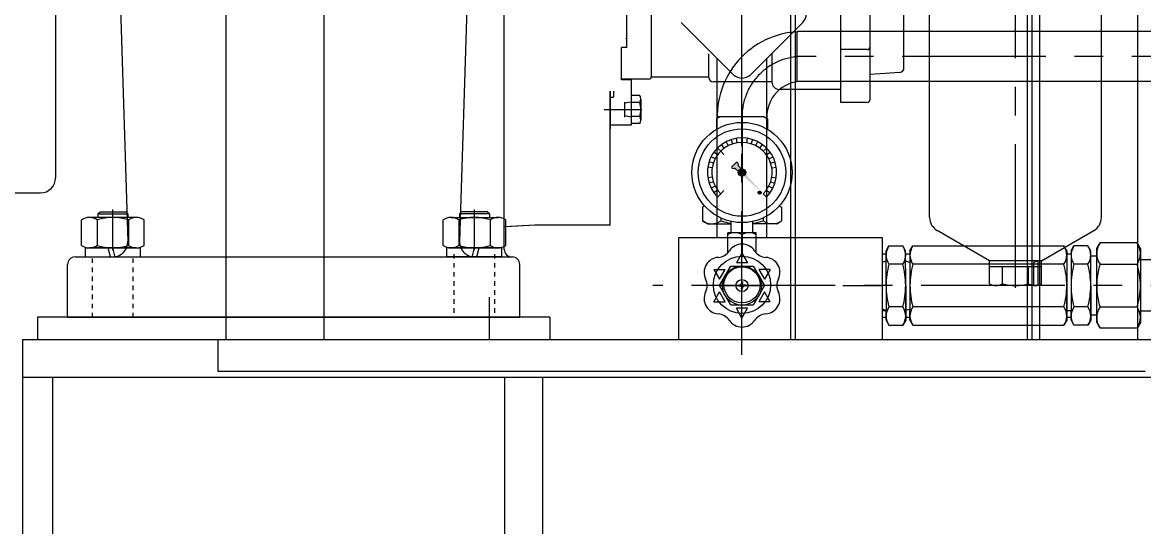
# Model space of a CAD drawing. Header units: inches. Extents: x 0 to 22015, y 0 to 16774.
# Drawn here: x 17826 to 18570, y 9723 to 10057 of the extents above; entities that cross this region are included whole.
import ezdxf

# ---------------------------------------------------------------- set-up
doc = ezdxf.new("R2010")
doc.units = ezdxf.units.IN
doc.header["$MEASUREMENT"] = 0
doc.linetypes.add('CENTER', pattern=[50.8, 31.75, -6.35, 6.35, -6.35])
doc.linetypes.add('EB_DASH', pattern=[6, 3, -3])
doc.layers.get('Defpoints').update_dxf_attribs({"lineweight": 5})
for name, color, linetype, lineweight in [('CAXA0', 7, 'Continuous', 5), ('CAXA1', 5, 'CENTER', 5), ('CAXA2', 6, 'EB_DASH', 5)]:
    doc.layers.add(name, color=color, linetype=linetype, lineweight=lineweight)
doc.styles.add('Roman', font='arial.ttf')
doc.styles.get("Standard").update_dxf_attribs({"font": 'arial.ttf'})
doc.dimstyles.new('ISO-25', dxfattribs={"dimscale": 30, "dimtxt": 1.5, "dimasz": 1.5, "dimexe": 2, "dimexo": 2, "dimtad": 1, "dimtih": 1, "dimtoh": 1, "dimdec": 1, "dimlfac": 0.03937, "dimdsep": 46, "dimtxsty": 'Standard', "dimcen": 2.5, "dimclrd": 7, "dimclre": 7, "dimclrt": 7, "dimadec": 0, "dimazin": 0, "dimtfac": 1, "dimtdec": 1, "dimtmove": 0, "dimatfit": 3, "dimfxl": 1, "dimlwd": 5, "dimlwe": 5, "dimarcsym": 0})

# ---------------------------------------------------------------- blocks, each defined once
blk = doc.blocks.new('*D36')
at = {"color": 7, "linetype": 'Continuous', "lineweight": 5, "transparency": 16777216}
for p, q in [((19915.56, 9935.03), (19915.56, 8573.29)), ((15713.06, 9702.54), (15713.06, 8573.29)), ((15758.06, 8633.29), (19870.56, 8633.29))]:
    blk.add_line(p, q, dxfattribs=at)
at = {"color": 7, "transparency": 16777216}
for points in [[(15758.06, 8640.79), (15758.06, 8625.79), (15713.06, 8633.29)], [(19870.56, 8640.79), (19870.56, 8625.79), (19915.56, 8633.29)]]:
    blk.add_solid(points, dxfattribs=at)
at = {"layer": 'Defpoints', "color": 0, "transparency": 16777216}
for p in [(19915.56, 9995.03), (15713.06, 9762.54), (19915.56, 8633.29)]:
    blk.add_point(p, dxfattribs=at)
at = {"color": 7, "lineweight": 5, "transparency": 16777216, "insert": (17810.16, 8734.54), "char_height": 165, "attachment_point": 5, "style": 'Roman'}
blk.add_mtext('B', dxfattribs=at)

msp = doc.modelspace()

# ---------------------------------------------------------------- hatches: boundary and pattern name
at = {"layer": 'CAXA0', "linetype": 'Continuous', "lineweight": 5}
h = msp.add_hatch(color=7, dxfattribs=at)
h.paths.add_polyline_path([(18317.19, 9943.66), (18315.48, 9945.19), (18315.44, 9945.23), (18315.4, 9945.27), (18303.97, 9955.48), (18304.42, 9955.71), (18304.82, 9956.04), (18305.14, 9956.44), (18305.38, 9956.89)], flags=0)
h.paths.add_polyline_path([(18300.64, 9958.45), (18300.79, 9958.86), (18301, 9959.24), (18301.28, 9959.57), (18301.62, 9959.85), (18302, 9960.07), (18302.41, 9960.22), (18300.65, 9962.19), (18300.48, 9962.44), (18300.4, 9962.73), (18300.24, 9964), (18300.23, 9964.08), (18300.2, 9964.16), (18300.16, 9964.23), (18300.1, 9964.29), (18299.87, 9964.52), (18299.79, 9964.59), (18299.71, 9964.63), (18299.61, 9964.66), (18299.52, 9964.67), (18299.42, 9964.66), (18299.33, 9964.63), (18299.24, 9964.59), (18299.16, 9964.52), (18296.33, 9961.69), (18296.27, 9961.62), (18296.23, 9961.53), (18296.2, 9961.44), (18296.19, 9961.34), (18296.2, 9961.24), (18296.23, 9961.15), (18296.27, 9961.06), (18296.33, 9960.99), (18296.57, 9960.76), (18296.63, 9960.7), (18296.7, 9960.66), (18296.78, 9960.63), (18296.86, 9960.61), (18298.13, 9960.46), (18298.42, 9960.37), (18298.67, 9960.21)], flags=0)
msp.add_hatch(color=7, dxfattribs=at).paths.add_polyline_path([(18305.38, 9956.89), (18305.14, 9956.44), (18304.82, 9956.04), (18304.42, 9955.71), (18303.97, 9955.48), (18303.59, 9955.36), (18303.2, 9955.31), (18302.81, 9955.32), (18302.42, 9955.39), (18302.05, 9955.52), (18301.7, 9955.7), (18301.39, 9955.94), (18301.12, 9956.23), (18300.89, 9956.55), (18300.72, 9956.9), (18300.61, 9957.28), (18300.56, 9957.67), (18300.57, 9958.06), (18300.64, 9958.45), (18300.79, 9958.86), (18301, 9959.24), (18301.28, 9959.57), (18301.62, 9959.85), (18302, 9960.07), (18302.41, 9960.22), (18302.79, 9960.29), (18303.19, 9960.3), (18303.58, 9960.25), (18303.95, 9960.14), (18304.31, 9959.97), (18304.63, 9959.74), (18304.92, 9959.47), (18305.16, 9959.16), (18305.34, 9958.81), (18305.47, 9958.44), (18305.54, 9958.05), (18305.55, 9957.66), (18305.49, 9957.27)], flags=0)

# ---------------------------------------------------------------- linework, layer by layer
at = {"color": 7, "lineweight": 5}
for p, q in [((17875.61, 9930.3), (17875.61, 9928.01)), ((17895.61, 9930.3), (17895.61, 9928.01)), ((18115.5, 9930.3), (18115.5, 9928.01)), ((18135.5, 9930.3), (18135.5, 9928.01)), ((18540.64, 9896.95), (18565.27, 9896.95)), ((18540.64, 9868.65), (18565.27, 9868.65))]:
    msp.add_line(p, q, dxfattribs=at)
at = {"layer": 'CAXA0', "color": 7, "linetype": 'Continuous', "lineweight": 5}
for p, q in [((17960.55, 10446.8), (17960.55, 9846.81)), ((18025.55, 10446.8), (18025.55, 9846.81)), ((18500.55, 10446.8), (18500.55, 9846.81)), ((18565.55, 10446.8), (18565.55, 9846.81)), ((18495.55, 9846.81), (18495.55, 10314.08)), ((18492.55, 9846.81), (18492.55, 10311.08)), ((17847.56, 10171.81), (17847.56, 9954.32)), ((18145.3, 9906.81), (18145.3, 10119.36)), ((17889.38, 10111), (17895.49, 9912.12)), ((18121.74, 10111.01), (18115.63, 9912.12)), ((18243.05, 10021.82), (18243.05, 10111.82)), ((18335.55, 9846.81), (18335.55, 10106.81)), ((18338.55, 9846.81), (18338.55, 10106.81)), ((18368.56, 10004.32), (18368.56, 10108.47)), ((18388.12, 10006.32), (18388.12, 10108.48)), ((18410.55, 10027.22), (18410.55, 10098.61)), ((18427.55, 9927.98), (18427.55, 10095.8)), ((18541.56, 9927.98), (18541.56, 10095.8)), ((18226.55, 10040.72), (18226.55, 10092.92)), ((18297.4, 10022.71), (18262.75, 10057.36)), ((18308.71, 10022.71), (18343.36, 10057.36)), ((18657.06, 10051.28), (18339.62, 10051.28)), ((18339.62, 10018.28), (18339.62, 10051.23)), ((18226.55, 10046.32), (18226.05, 10046.82)), ((18223.05, 10019.32), (18223.05, 10040.72)), ((18226.55, 10040.72), (18223.05, 10040.72)), ((18281.07, 10021.05), (18281.07, 10036.62)), ((18322.87, 10036.87), (18322.87, 10017.92)), ((18386.12, 10039.31), (18368.56, 10039.31)), ((18286.6, 9914.8), (18286.56, 10033.55)), ((18319.6, 9914.8), (18319.56, 10033.56)), ((18407.75, 10024.23), (18388.12, 10022.9)), ((18241.05, 10019.82), (18223.05, 10019.82)), ((18229.55, 10019.32), (18223.05, 10019.32)), ((18229.55, 10019.32), (18223.05, 10019.32)), ((18229.55, 10019.32), (18229.55, 9989.32)), ((18243.05, 10021.32), (18281.07, 10021.32)), ((18243.05, 10021.32), (18249.48, 10021.32)), ((18281.07, 10020.92), (18281.07, 10021.05)), ((18322.87, 10017.92), (18284.07, 10017.92)), ((18657.06, 10018.28), (18339.62, 10018.28)), ((18215.55, 10011.81), (18215.55, 9986.81)), ((18215.55, 10007.82), (18217.75, 10007.82)), ((18215.56, 9922.81), (18215.56, 10011.81)), ((18217.75, 10011.82), (18217.75, 10007.82)), ((18229.55, 10009.81), (18229.55, 9989.32)), ((18229.55, 10008.8), (18229.55, 9990.33)), ((18235.22, 10008.8), (18229.55, 10008.8)), ((18368.56, 10012.92), (18327.87, 10012.92)), ((18225.05, 10004.57), (18225.05, 9994.57)), ((18229.55, 10004.57), (18225.05, 10003.82)), ((18229.55, 10004.57), (18229.55, 9994.57)), ((18235.22, 10004.18), (18229.55, 10004.18)), ((18235.95, 10006.49), (18235.95, 9992.64)), ((18386.12, 10004.32), (18368.56, 10004.32)), ((18229.55, 9994.57), (18225.05, 9995.32)), ((18235.22, 9994.95), (18229.55, 9994.95)), ((18288.4, 9994.78), (18286.06, 9993.43)), ((18286.06, 9993.43), (18286.06, 9986.39)), ((18317.73, 9994.78), (18286.56, 9994.78)), ((18317.73, 9994.78), (18320.06, 9993.43)), ((18320.06, 9993.43), (18320.06, 9986.38)), ((18229.55, 9989.32), (18215.55, 9989.32)), ((18215.67, 9989.32), (18215.56, 9989.43)), ((18235.22, 9990.33), (18229.55, 9990.33)), ((18293.97, 9975.63), (18292.61, 9978.3)), ((18296.87, 9976.83), (18295.94, 9979.68)), ((18299.92, 9977.56), (18299.45, 9980.52)), ((18306.18, 9977.56), (18306.65, 9980.52)), ((18309.23, 9976.83), (18310.16, 9979.68)), ((18312.13, 9975.63), (18313.49, 9978.3)), ((18286.87, 9969.56), (18284.44, 9971.32)), ((18288.91, 9971.95), (18286.79, 9974.07)), ((18291.03, 9969.83), (18288.91, 9971.95)), ((18291.3, 9973.99), (18289.53, 9976.41)), ((18314.81, 9973.99), (18316.57, 9976.41)), ((18317.19, 9971.95), (18319.32, 9974.07)), ((18319.23, 9969.56), (18321.66, 9971.32)), ((18284.03, 9963.99), (18281.18, 9964.91)), ((18285.23, 9966.89), (18282.56, 9968.25)), ((18299.16, 9964.52), (18296.33, 9961.69)), ((18300.1, 9964.29), (18299.87, 9964.52)), ((18300.24, 9964), (18300.4, 9962.73)), ((18300.65, 9962.19), (18302.41, 9960.22)), ((18320.87, 9966.89), (18323.55, 9968.25)), ((18322.07, 9963.99), (18324.93, 9964.91)), ((18283.3, 9960.93), (18280.34, 9961.4)), ((18283.3, 9954.68), (18280.34, 9954.21)), ((18296.57, 9960.76), (18296.33, 9960.99)), ((18296.86, 9960.61), (18298.13, 9960.46)), ((18298.67, 9960.21), (18300.64, 9958.45)), ((18322.81, 9960.93), (18325.77, 9961.4)), ((18322.81, 9954.68), (18325.77, 9954.21)), ((18284.03, 9951.63), (18281.18, 9950.7)), ((18285.23, 9948.73), (18282.56, 9947.36)), ((18320.87, 9948.73), (18323.55, 9947.36)), ((18322.07, 9951.63), (18324.93, 9950.7)), ((17797.06, 9944.32), (17837.56, 9944.32)), ((18286.87, 9946.05), (18284.44, 9944.29)), ((18288.91, 9943.66), (18286.79, 9941.54)), ((18291.03, 9945.78), (18288.91, 9943.66)), ((18317.19, 9943.66), (18319.32, 9941.54)), ((18319.23, 9946.05), (18321.66, 9944.29)), ((18278.21, 9935.71), (18276.76, 9934.87)), ((18276.76, 9934.87), (18276.76, 9925.68)), ((18276.76, 9934.87), (18276.76, 9925.68)), ((18327.9, 9935.72), (18329.36, 9934.87)), ((18329.36, 9934.87), (18329.36, 9925.68)), ((18329.36, 9934.87), (18329.36, 9925.68)), ((17864.77, 9909.34), (17864.77, 9926.47)), ((17901.14, 9928.01), (17869.97, 9928.01)), ((17875.16, 9926.47), (17875.16, 9909.34)), ((17875.61, 9930.3), (17877.11, 9931.8)), ((17875.61, 9930.3), (17895.61, 9930.3)), ((17877.11, 9931.8), (17894.11, 9931.8)), ((17895.61, 9930.3), (17894.11, 9931.8)), ((17895.95, 9926.47), (17895.95, 9909.34)), ((17906.34, 9909.34), (17906.34, 9926.47)), ((18104.77, 9909.34), (18104.77, 9926.47)), ((18109.96, 9928.01), (18141.14, 9928.01)), ((18115.16, 9926.47), (18115.16, 9909.34)), ((18115.5, 9930.3), (18117, 9931.8)), ((18135.5, 9930.3), (18115.5, 9930.3)), ((18134, 9931.8), (18117, 9931.8)), ((18135.5, 9930.3), (18134, 9931.8)), ((18135.95, 9926.47), (18135.95, 9909.34)), ((18146.34, 9909.34), (18146.34, 9926.47)), ((18280.06, 9923.78), (18276.76, 9925.68)), ((18280.06, 9923.78), (18276.76, 9925.68)), ((18288.91, 9927.71), (18288.91, 9925.68)), ((18295.8, 9917.81), (18295.8, 9925.36)), ((18310.3, 9917.81), (18310.3, 9925.36)), ((18317.19, 9927.71), (18317.19, 9925.68)), ((18326.04, 9923.78), (18329.34, 9925.68)), ((18326.06, 9923.78), (18329.36, 9925.68)), ((18326.06, 9923.78), (18329.36, 9925.68)), ((18165.56, 9922.81), (18145.3, 9921.75)), ((18165.56, 9922.81), (18146.34, 9921.81)), ((18215.56, 9922.81), (18165.56, 9922.81)), ((18280.06, 9923.78), (18295.8, 9923.78)), ((18312.55, 9917.81), (18293.55, 9917.81)), ((18293.55, 9904.43), (18293.55, 9917.81)), ((18326.04, 9923.78), (18310.3, 9923.78)), ((18312.55, 9904.43), (18312.55, 9917.81)), ((18467.23, 9899.3), (18432.55, 9919.32)), ((18501.87, 9899.3), (18536.55, 9919.32)), ((18261.06, 9914.8), (18396.06, 9914.8)), ((18261.06, 9846.81), (18261.06, 9914.8)), ((18303.05, 9916.81), (18303.05, 9910.28)), ((18396.06, 9914.8), (18396.06, 9846.81)), ((18538.46, 9907.31), (18540.64, 9911.1)), ((18565.27, 9911.1), (18540.64, 9911.1)), ((18567.46, 9907.31), (18565.27, 9911.1)), ((17867.36, 9907.81), (17903.86, 9907.81)), ((17867.36, 9901.81), (17867.36, 9907.81)), ((17901.14, 9907.81), (17869.97, 9907.81)), ((17884.06, 9901.81), (17882.45, 9907.81)), ((17886.96, 9902.58), (17885.56, 9907.81)), ((17887.16, 9901.81), (17886.96, 9902.58)), ((17903.86, 9901.81), (17903.86, 9907.81)), ((18143.75, 9907.81), (18107.25, 9907.81)), ((18107.25, 9901.81), (18107.25, 9907.81)), ((18109.96, 9907.81), (18141.14, 9907.81)), ((18123.95, 9901.81), (18124.15, 9902.58)), ((18124.15, 9902.58), (18125.55, 9907.81)), ((18127.05, 9901.81), (18128.66, 9907.81)), ((18143.75, 9901.81), (18143.75, 9907.81)), ((18303.05, 9904.31), (18299.3, 9897.81)), ((18303.05, 9904.31), (18306.81, 9897.81)), ((18396.06, 9903.81), (18398.66, 9903.81)), ((18398.65, 9905.8), (18400.56, 9909.1)), ((18398.66, 9882.8), (18398.65, 9905.8)), ((18398.66, 9882.8), (18398.65, 9905.8)), ((18400.56, 9909.1), (18409.75, 9909.1)), ((18411.65, 9905.8), (18409.75, 9909.1)), ((18411.66, 9882.8), (18411.65, 9905.8)), ((18411.66, 9903.81), (18414.56, 9903.81)), ((18414.53, 9905.81), (18416.43, 9909.11)), ((18414.53, 9905.81), (18414.53, 9898.22)), ((18416.43, 9909.11), (18516.65, 9909.11)), ((18416.43, 9909.11), (18473.71, 9909.11)), ((18518.56, 9905.8), (18516.65, 9909.1)), ((18518.56, 9905.8), (18518.56, 9861.81)), ((18518.56, 9903.8), (18521.48, 9903.8)), ((18521.46, 9905.8), (18523.36, 9909.1)), ((18521.46, 9905.8), (18521.46, 9859.8)), ((18532.55, 9909.1), (18523.36, 9909.1)), ((18534.46, 9905.8), (18532.55, 9909.1)), ((18534.46, 9859.8), (18534.46, 9905.8)), ((18538.46, 9858.29), (18538.46, 9907.31)), ((18567.46, 9907.31), (18567.46, 9858.29)), ((17855.52, 9861.81), (17855.52, 9896.81)), ((17860.52, 9901.81), (18150.52, 9901.81)), ((17867.36, 9901.81), (17903.86, 9901.81)), ((18143.75, 9901.81), (18107.25, 9901.81)), ((18155.52, 9864.75), (18155.52, 9896.81)), ((18155.52, 9861.81), (18155.52, 9896.81)), ((18288.05, 9882.81), (18295.55, 9895.8)), ((18288.06, 9882.81), (18295.56, 9895.8)), ((18295.55, 9895.8), (18310.55, 9895.8)), ((18295.56, 9895.8), (18310.56, 9895.8)), ((18306.81, 9897.81), (18299.3, 9897.81)), ((18310.55, 9895.8), (18318.05, 9882.81)), ((18310.56, 9895.8), (18318.06, 9882.81)), ((18396.06, 9898.34), (18398.66, 9899.31)), ((18409.75, 9896.95), (18400.56, 9896.95)), ((18411.66, 9899.31), (18414.53, 9898.22)), ((18414.53, 9898.22), (18414.53, 9859.8)), ((18516.65, 9896.95), (18416.43, 9896.95)), ((18501.87, 9899.3), (18467.23, 9899.3)), ((18467.23, 9884.07), (18467.23, 9899.3)), ((18501.87, 9895.3), (18467.23, 9895.3)), ((18475.89, 9884.07), (18475.89, 9895.3)), ((18493.22, 9884.07), (18493.22, 9895.3)), ((18499.46, 9899.31), (18496.46, 9898.22)), ((18496.46, 9898.22), (18496.46, 9882.81)), ((18499.46, 9899.31), (18499.46, 9882.81)), ((18501.87, 9884.07), (18501.87, 9899.3)), ((18532.55, 9896.95), (18523.36, 9896.95)), ((18538.46, 9902.3), (18534.46, 9902.3)), ((18591.11, 9899.8), (18567.46, 9899.8)), ((18284.43, 9893.56), (18288.19, 9887.06)), ((18284.43, 9893.56), (18291.94, 9893.56)), ((18288.19, 9887.06), (18291.94, 9893.56)), ((18321.67, 9893.56), (18314.17, 9893.56)), ((18314.17, 9893.56), (18317.92, 9887.06)), ((18321.67, 9893.56), (18317.92, 9887.06)), ((18295.55, 9869.82), (18288.05, 9882.81)), ((18295.56, 9869.82), (18288.06, 9882.81)), ((18300.63, 9883.25), (18302.45, 9882.91)), ((18300.63, 9882.37), (18302.45, 9882.7)), ((18300.85, 9883.21), (18300.85, 9882.41)), ((18302.43, 9883.43), (18301.51, 9883.09)), ((18302.43, 9882.18), (18301.51, 9882.53)), ((18302.43, 9883.43), (18302.77, 9884.35)), ((18302.7, 9883.16), (18302.43, 9883.43)), ((18302.7, 9882.45), (18302.43, 9882.18)), ((18302.43, 9882.18), (18302.77, 9881.27)), ((18302.94, 9883.41), (18302.45, 9882.91)), ((18302.45, 9882.91), (18302.45, 9882.7)), ((18302.94, 9882.21), (18302.45, 9882.7)), ((18302.61, 9885.23), (18302.94, 9883.41)), ((18302.61, 9880.39), (18302.94, 9882.21)), ((18303.45, 9885.01), (18302.65, 9885.01)), ((18302.65, 9880.61), (18303.45, 9880.61)), ((18303.16, 9883.41), (18302.94, 9883.41)), ((18302.94, 9882.21), (18303.16, 9882.21)), ((18303.49, 9885.23), (18303.16, 9883.41)), ((18303.65, 9882.91), (18303.16, 9883.41)), ((18303.16, 9882.21), (18303.65, 9882.7)), ((18303.49, 9880.39), (18303.16, 9882.21)), ((18303.67, 9883.43), (18303.33, 9884.35)), ((18303.67, 9882.18), (18303.33, 9881.27)), ((18303.67, 9883.43), (18303.41, 9883.16)), ((18303.41, 9882.45), (18303.67, 9882.18)), ((18305.47, 9883.25), (18303.65, 9882.91)), ((18303.65, 9882.7), (18303.65, 9882.91)), ((18305.47, 9882.37), (18303.65, 9882.7)), ((18303.67, 9883.43), (18304.59, 9883.09)), ((18303.67, 9882.18), (18304.59, 9882.53)), ((18305.25, 9883.21), (18305.25, 9882.41)), ((18318.05, 9882.81), (18310.55, 9869.82)), ((18318.06, 9882.81), (18310.56, 9869.82)), ((18398.66, 9882.81), (18398.66, 9859.8)), ((18398.66, 9882.8), (18398.66, 9859.8)), ((18411.66, 9882.81), (18411.66, 9859.8)), ((18411.66, 9882.81), (18411.66, 9859.8)), ((18411.66, 9859.8), (18411.66, 9882.8)), ((18414.53, 9882.8), (18414.53, 9859.8)), ((18497.54, 9882.8), (18471.56, 9882.8)), ((18518.56, 9882.81), (18518.56, 9859.8)), ((18518.56, 9859.8), (18518.56, 9882.8)), ((18534.46, 9882.81), (18534.46, 9859.8)), ((18284.43, 9872.06), (18288.19, 9878.56)), ((18291.94, 9872.06), (18288.19, 9878.56)), ((18317.92, 9878.56), (18314.17, 9872.06)), ((18321.67, 9872.06), (18317.92, 9878.56)), ((18284.43, 9872.06), (18291.94, 9872.06)), ((18310.55, 9869.82), (18295.55, 9869.82)), ((18310.56, 9869.82), (18295.56, 9869.82)), ((18303.05, 9861.31), (18299.3, 9867.81)), ((18306.81, 9867.81), (18299.3, 9867.81)), ((18303.05, 9861.31), (18306.81, 9867.81)), ((18321.67, 9872.06), (18314.17, 9872.06)), ((18395.76, 9867.39), (18398.66, 9866.3)), ((18395.76, 9866.3), (18398.66, 9866.3)), ((18398.66, 9859.8), (18398.66, 9866.3)), ((18409.75, 9868.65), (18400.56, 9868.65)), ((18411.66, 9866.31), (18414.53, 9867.39)), ((18414.53, 9859.8), (18414.53, 9866.3)), ((18516.65, 9868.65), (18416.43, 9868.65)), ((18518.56, 9866.31), (18521.46, 9866.31)), ((18521.46, 9859.8), (18521.46, 9866.3)), ((18532.55, 9868.65), (18523.36, 9868.65)), ((18567.46, 9858.29), (18567.46, 9865.8)), ((18591.11, 9865.8), (18567.46, 9865.8)), ((17835.55, 9861.81), (17835.55, 9846.81)), ((17835.55, 9861.81), (17835.55, 9846.81)), ((18175.56, 9861.81), (17835.55, 9861.81)), ((18165.55, 9861.8), (17845.55, 9861.8)), ((17855.52, 9861.81), (18155.52, 9861.81)), ((17875.61, 9861.8), (17895.61, 9861.8)), ((18175.56, 9861.81), (18175.56, 9846.81)), ((18395.76, 9861.81), (18398.68, 9861.81)), ((18398.66, 9859.8), (18400.56, 9856.5)), ((18411.66, 9859.8), (18409.75, 9856.5)), ((18411.63, 9861.81), (18414.56, 9861.81)), ((18411.66, 9863.3), (18411.66, 9859.8)), ((18414.53, 9859.8), (18416.43, 9856.5)), ((18518.56, 9859.8), (18516.65, 9856.5)), ((18518.56, 9863.3), (18518.56, 9859.8)), ((18518.56, 9861.81), (18521.48, 9861.81)), ((18521.46, 9859.8), (18523.36, 9856.5)), ((18534.46, 9859.8), (18532.55, 9856.5)), ((18534.45, 9859.8), (18534.45, 9862.81)), ((18538.46, 9863.3), (18534.46, 9863.3)), ((18534.46, 9863.3), (18534.46, 9859.8)), ((18538.46, 9863.3), (18538.46, 9858.29)), ((18538.46, 9858.29), (18540.64, 9854.5)), ((18567.46, 9858.29), (18565.27, 9854.5)), ((18400.56, 9856.5), (18409.75, 9856.5)), ((18416.43, 9856.5), (18516.65, 9856.5)), ((18532.55, 9856.5), (18523.36, 9856.5)), ((18565.27, 9854.5), (18540.64, 9854.5)), ((17825.55, 9846.81), (17825.55, 9391.81)), ((17825.55, 9846.81), (17825.55, 9821.81)), ((17825.55, 9846.81), (17825.55, 9821.81)), ((19525.55, 9846.81), (17825.55, 9846.81)), ((17955.55, 9825.8), (17955.55, 9846.81)), ((18413.15, 9846.81), (18198.15, 9846.81)), ((18298.6, 9846.81), (18202.6, 9846.81)), ((18553.55, 9846.81), (18457.55, 9846.81)), ((17955.55, 9825.8), (17955.55, 9841.81)), ((19525.55, 9821.81), (17825.55, 9821.81)), ((17845.55, 9821.81), (17845.55, 9416.81)), ((18570.55, 9825.8), (17955.55, 9825.8)), ((18145.56, 9821.81), (18145.56, 9416.81)), ((18170.56, 9821.81), (18170.56, 9416.81))]:
    msp.add_line(p, q, dxfattribs=at)
for centre, radius in [((18303.05, 9957.81), 33.25), ((18303.05, 9957.81), 29), ((18303.05, 9957.81), 2.5), ((18314.77, 9944.49), 1), ((18314.77, 9944.49), 0.5), ((18303.06, 9883.28), 19), ((18303.06, 9883.28), 19), ((18303.05, 9882.81), 13), ((18303.06, 9883.28), 12), ((18303.06, 9883.28), 12), ((18303.05, 9882.81), 4)]:
    msp.add_circle(centre, radius, dxfattribs=at)
for centre, radius, start, end in [((18337.7, 10063.02), 8, 315, 45), ((18343.06, 9994.78), 56.5, 90, 181.06829), ((18386.12, 10041.31), 2, 270, 0), ((18241.05, 10021.82), 2, 270, 0), ((18303.05, 10028.37), 8, 225, 315), ((18407.55, 10027.22), 3, 273.86609, 0), ((18284.07, 10020.92), 3, 180, 270), ((18343.06, 9994.78), 23.5, 90, 182.61754), ((18327.87, 10017.92), 5, 180, 270), ((18231.93, 10006.49), 4.02, 324.96996, 35.03004), ((18220.95, 9999.57), 15, 342.06607, 17.93393), ((18386.12, 10006.32), 2, 270, 0), ((18231.93, 9992.64), 4.02, 324.96996, 35.03004), ((18303.05, 9957.81), 23, 315, 225), ((18303.05, 9957.81), 20, 315, 225), ((18299.52, 9964.17), 0.5, 45, 135), ((18299.75, 9963.94), 0.5, 7.07021, 45), ((18301.39, 9962.86), 1, 187.07021, 221.76798), ((18296.69, 9961.34), 0.5, 135, 225), ((18296.92, 9961.11), 0.5, 225, 262.92979), ((18298, 9959.46), 1, 48.23202, 82.92979), ((17837.56, 9954.32), 10, 270, 0), ((17869.97, 9918.43), 9.57, 57.13277, 122.86723), ((17885.56, 9892.01), 36, 73.22135, 106.77865), ((17901.14, 9918.43), 9.57, 57.13277, 122.86723), ((18109.96, 9918.43), 9.57, 57.13277, 122.86723), ((18125.55, 9892.01), 36, 73.22135, 106.77865), ((18141.14, 9918.43), 9.57, 57.13277, 122.86723), ((18282.84, 9934.42), 10.64, 235.17482, 304.82518), ((18282.84, 9934.42), 10.64, 235.17482, 304.82518), ((18303.06, 9977.28), 53.5, 254.66283, 262.20151), ((18303.04, 9977.28), 53.5, 277.79849, 285.33717), ((18323.27, 9934.42), 10.64, 235.17482, 304.82518), ((18437.55, 9927.98), 10, 180, 240), ((18531.56, 9927.98), 10, 300, 0), ((18298.3, 9906.02), 11.78, 66.22268, 113.77732), ((18307.8, 9905.96), 11.84, 66.34529, 113.65471), ((17885.5, 9911.81), 10, 270, 1.76098), ((18125.61, 9911.81), 10, 178.23902, 270), ((18303.05, 9900.31), 10, 34.05552, 145.94448), ((18550.98, 9904.03), 12.53, 145.61575, 214.38425), ((18554.93, 9904.03), 12.53, 325.61575, 34.38425), ((17869.97, 9917.38), 9.57, 237.13277, 302.86723), ((17885.56, 9943.81), 36, 253.22135, 286.77865), ((17901.14, 9917.38), 9.57, 237.13277, 302.86723), ((18109.96, 9917.38), 9.57, 237.13277, 302.86723), ((18125.55, 9943.81), 36, 253.22135, 286.77865), ((18141.14, 9917.38), 9.57, 237.13277, 302.86723), ((18150.3, 9906.81), 5, 179.99993, 271.26908), ((18286.48, 9911.51), 10, 274.05552, 325.94448), ((18319.62, 9911.51), 10, 214.05552, 265.94448), ((18409.29, 9903.03), 10.64, 145.17533, 214.82569), ((18401.02, 9903.03), 10.64, 325.17533, 34.82569), ((18425.17, 9903.03), 10.64, 145.17343, 214.8238), ((18507.92, 9903.03), 10.64, 325.17482, 34.82518), ((18532.09, 9903.03), 10.64, 145.17482, 214.82518), ((18523.82, 9903.03), 10.64, 325.17482, 34.82518), ((17860.52, 9896.81), 5, 90, 180), ((18150.52, 9896.81), 5, 0.00002, 90), ((18287.9, 9891.56), 10, 94.05552, 205.94448), ((18318.21, 9891.56), 10, 334.05552, 85.94448), ((18452.15, 9882.8), 53.5, 164.66333, 180.00051), ((18358.16, 9882.8), 53.5, 0.00051, 15.33768), ((18468.02, 9882.8), 53.5, 164.66144, 179.99861), ((18465.06, 9882.8), 53.5, 0, 15.33717), ((18574.95, 9882.8), 53.5, 164.66283, 180), ((18480.96, 9882.8), 53.5, 0, 15.33717), ((18585.28, 9882.8), 46.83, 162.41205, 180), ((18520.63, 9882.8), 46.83, 0, 17.58795), ((18269.91, 9882.81), 10, 334.05552, 25.94448), ((18336.19, 9882.81), 10, 154.05552, 205.94448), ((18452.15, 9882.8), 53.5, 180, 195.33717), ((18358.16, 9882.8), 53.5, 344.66283, 0), ((18468.02, 9882.8), 53.5, 180, 195.33717), ((18471.56, 9890.77), 7.98, 237.13277, 302.86723), ((18484.55, 9912.8), 30, 253.22135, 286.77865), ((18497.54, 9890.77), 7.98, 237.13277, 302.86723), ((18465.06, 9882.8), 53.5, 344.66283, 0), ((18574.95, 9882.8), 53.5, 180, 195.33717), ((18480.96, 9882.8), 53.5, 344.66283, 0), ((18585.28, 9882.8), 46.83, 180, 197.58795), ((18520.63, 9882.8), 46.83, 342.41205, 0), ((18287.9, 9874.06), 10, 154.05552, 265.94448), ((18318.21, 9874.06), 10, 274.05552, 25.94448), ((18409.29, 9862.58), 10.64, 145.17482, 214.82518), ((18401.02, 9862.58), 10.64, 325.17482, 34.82518), ((18425.16, 9862.58), 10.64, 145.17482, 214.82518), ((18507.92, 9862.58), 10.64, 325.17482, 34.82518), ((18532.09, 9862.58), 10.64, 145.17482, 214.82518), ((18523.82, 9862.58), 10.64, 325.17482, 34.82518), ((18550.98, 9861.58), 12.53, 145.61575, 214.38425), ((18554.93, 9861.58), 12.53, 325.61575, 34.38425), ((18286.48, 9854.11), 10, 34.05552, 85.94448), ((18303.05, 9865.31), 10, 214.05552, 325.94448), ((18319.62, 9854.11), 10, 94.05552, 145.94448)]:
    msp.add_arc(centre, radius, start, end, dxfattribs=at)
msp.add_point((18395.76, 9882.81), dxfattribs=at)
msp.add_point((18395.76, 9882.81), dxfattribs=at)
at = {"layer": 'CAXA1', "linetype": 'CENTER', "lineweight": 5, "ltscale": 3}
for p, q in [((18484.56, 9881.35), (18484.56, 10211.92)), ((18303.05, 9975.29), (18303.05, 10172.27)), ((18657.06, 10034.78), (18343.06, 10034.78)), ((18303.05, 9836.89), (18303.05, 10017.92)), ((18236.65, 9999.32), (18211.48, 9999.32)), ((18303.06, 9996.76), (18303.06, 9904.4)), ((17885.56, 9906.27), (17885.56, 9933.33)), ((18125.55, 9906.27), (18125.55, 9933.33)), ((18303.05, 9848.8), (18303.05, 9924.28)), ((18303.05, 9846.81), (18303.05, 9913.31)), ((18303.05, 9875.81), (18303.05, 9889.81)), ((19431.65, 9882.8), (18243.82, 9882.8)), ((18330.05, 9882.8), (18276.05, 9882.8)), ((18287.76, 9882.81), (18313.45, 9882.81)), ((18290.21, 9882.81), (18315.9, 9882.81)), ((18290.21, 9882.81), (18315.9, 9882.81)), ((18310.05, 9882.81), (18296.05, 9882.81)), ((18370.06, 9882.81), (18395.76, 9882.81)), ((18135.56, 9846.9), (18135.56, 9875.19))]:
    msp.add_line(p, q, dxfattribs=at)
msp.add_arc((18343.06, 9994.78), 40, 90.00003, 180, dxfattribs=at)
at = {"layer": 'CAXA2', "color": 7, "linetype": 'EB_DASH', "lineweight": 5}
for p, q in [((18112.02, 9864.75), (18112.02, 9904.77)), ((18139.02, 9864.75), (18139.02, 9904.75)), ((17872.02, 9861.81), (17872.02, 9901.81)), ((17899.02, 9861.81), (17899.02, 9901.81))]:
    msp.add_line(p, q, dxfattribs=at)

# ---------------------------------------------------------------- dimensions: what is measured, and where the dimension line sits
at = {"color": 7, "lineweight": 5}
dim = msp.add_linear_dim(base=(19915.56, 8633.29), p1=(15713.06, 9762.54), p2=(19915.56, 9995.03), text='B', dimstyle='ISO-25', override={"dimtxt": 5.5, "dimpost": '\\X', "dimtxsty": 'Roman', "dimtmove": 1}, dxfattribs=at)
dim.commit()
dim.dimension.update_dxf_attribs({"geometry": '*D36', "text_midpoint": (17810.16, 8633.29), "dimtype": 160})

doc.saveas('drawing.dxf')
